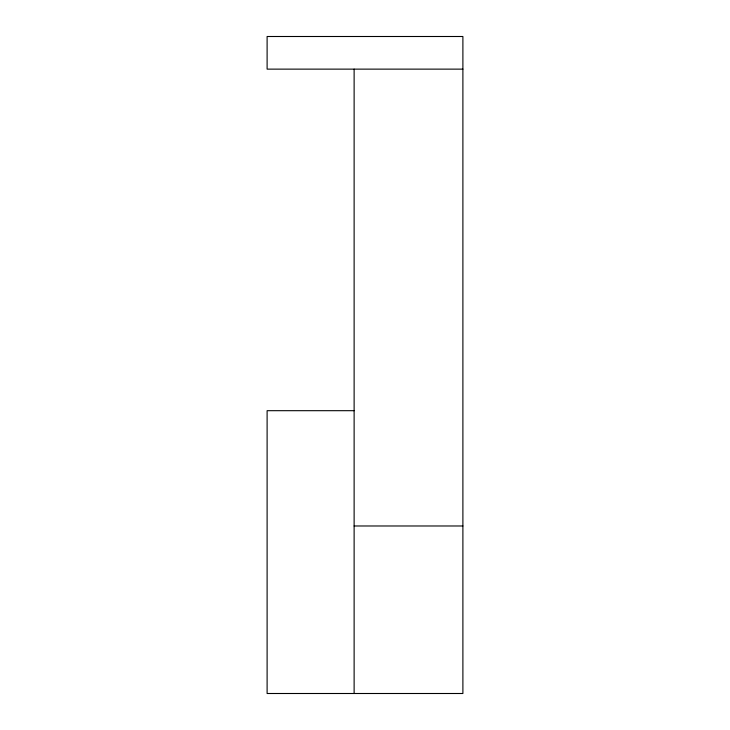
<?xml version="1.0" encoding="UTF-8"?>
<svg xmlns="http://www.w3.org/2000/svg" width="730" height="730" viewBox="0 0 730 730"><rect width="100%" height="100%" fill="white"/><g stroke="black" fill="none" stroke-linecap="round" stroke-linejoin="round"><path stroke-width="1.09" d="M462.893 69.131L267.107 69.131L267.107 36.5L462.893 36.5L462.893 693.5L267.107 693.5L267.107 410.689L354.123 410.689M354.123 525.983L462.893 525.983M354.123 69.131L354.123 693.5"/></g></svg>
